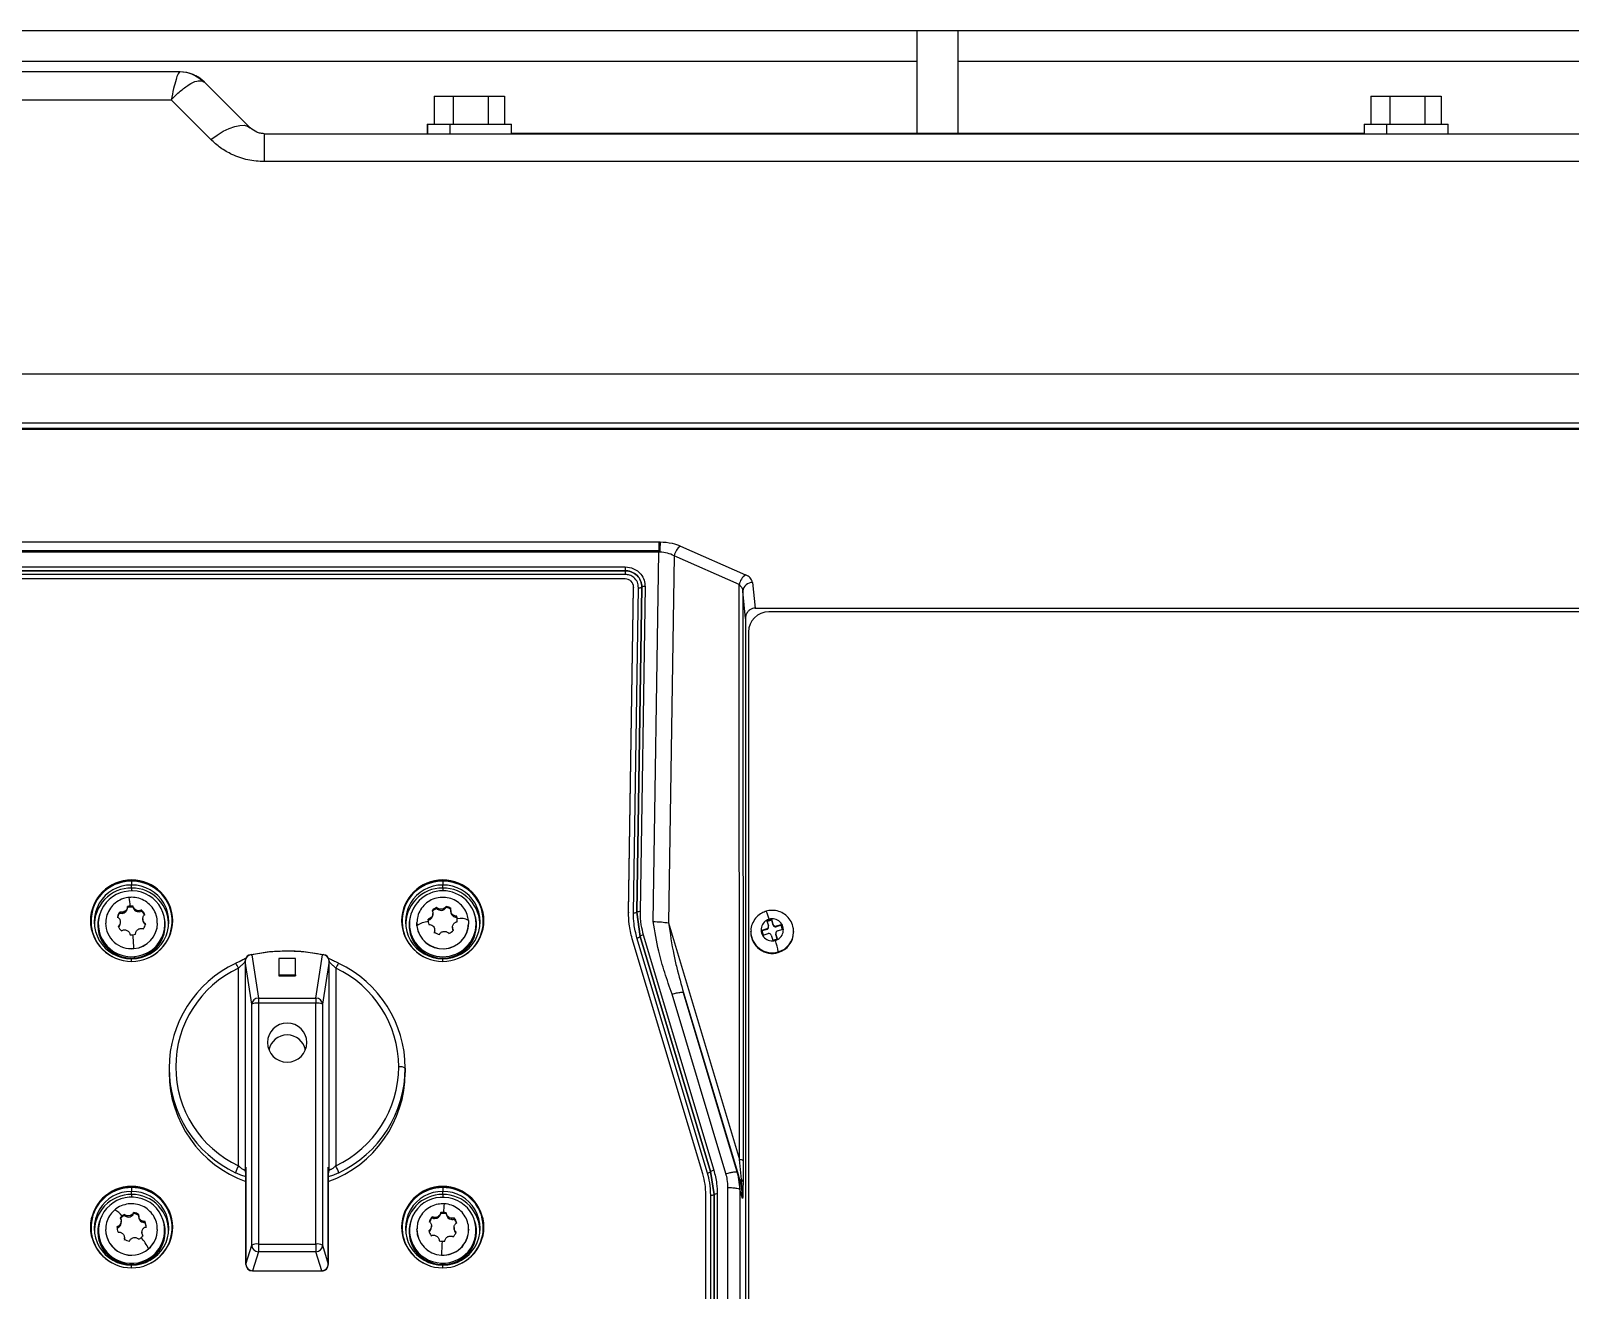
# Model space of a CAD drawing. Header units: millimetres. Extents: x -356 to 237, y 0 to 365.
# Drawn here: x 113.2 to 122.55, y 27.54 to 35.19 of the extents above; entities that cross this region are included whole.
import ezdxf

# ---------------------------------------------------------------- set-up
doc = ezdxf.new("R2010")
doc.units = ezdxf.units.MM

msp = doc.modelspace()

# ---------------------------------------------------------------- linework, layer by layer
at = {"color": 7, "linetype": 'Continuous', "lineweight": 25}
for p, q in [((171.1111, 35.187), (99.1111, 35.187)), ((118.5796, 34.5642), (118.5796, 35.187)), ((118.8296, 34.5642), (118.8296, 35.187)), ((118.5796, 34.9995), (105.1111, 34.9995)), ((151.1046, 34.9995), (118.8296, 34.9995)), ((114.1001, 34.9371), (110.6071, 34.9371)), ((114.1025, 34.9371), (114.1001, 34.9371)), ((114.2376, 34.8827), (114.2476, 34.8774)), ((114.2476, 34.8774), (114.251, 34.8756)), ((114.5294, 34.5972), (114.251, 34.8756)), ((115.6461, 34.7902), (115.6461, 34.6202)), ((115.6461, 34.7902), (115.6465, 34.7902)), ((115.6465, 34.7902), (115.6465, 34.6202)), ((115.6465, 34.7902), (115.7611, 34.7902)), ((115.7611, 34.7902), (115.7611, 34.6202)), ((115.7611, 34.7902), (115.9745, 34.7902)), ((115.9745, 34.7902), (115.9745, 34.6202)), ((115.9745, 34.7902), (116.0733, 34.7902)), ((116.0733, 34.7902), (116.0733, 34.6202)), ((121.3358, 34.7902), (121.3358, 34.6202)), ((121.3358, 34.7902), (121.4504, 34.7902)), ((121.4504, 34.7902), (121.4504, 34.6202)), ((121.4504, 34.7902), (121.6638, 34.7902)), ((121.6638, 34.7902), (121.6638, 34.6202)), ((121.6638, 34.7902), (121.7626, 34.7902)), ((121.7626, 34.7902), (121.7626, 34.6202)), ((121.7626, 34.7902), (121.763, 34.7902)), ((121.763, 34.7902), (121.763, 34.6202)), ((110.6071, 34.7671), (114.0487, 34.7671)), ((114.0487, 34.7671), (114.289, 34.5268)), ((115.6046, 34.6202), (115.6046, 34.5621)), ((115.6046, 34.6202), (115.6049, 34.6202)), ((115.6049, 34.6202), (115.6049, 34.5621)), ((115.6049, 34.6202), (115.742, 34.6202)), ((115.742, 34.6202), (116.1149, 34.6202)), ((115.742, 34.6202), (115.742, 34.5621)), ((116.1149, 34.5621), (116.1149, 34.6202)), ((121.2942, 34.6202), (121.2942, 34.5621)), ((121.2942, 34.6202), (121.4313, 34.6202)), ((121.4313, 34.6202), (121.8042, 34.6202)), ((121.4313, 34.6202), (121.4313, 34.5621)), ((121.8042, 34.5621), (121.8042, 34.6202)), ((121.8042, 34.6202), (121.8046, 34.6202)), ((121.8046, 34.5621), (121.8046, 34.6202)), ((114.6142, 34.5621), (114.6142, 34.3921)), ((114.6142, 34.5621), (122.7948, 34.5621)), ((116.1149, 34.5642), (121.2942, 34.5642)), ((122.7948, 34.3921), (114.6142, 34.3921)), ((112.2376, 33.1037), (125.1714, 33.1037)), ((125.0505, 32.8044), (112.3586, 32.8044)), ((125.0209, 32.7651), (112.3882, 32.7651)), ((125.0167, 32.7707), (112.3923, 32.7707)), ((112.4915, 32.083), (117.0105, 32.083)), ((117.0105, 32.083), (117.0105, 32.031)), ((112.4915, 32.031), (117.0105, 32.031)), ((117.0105, 32.0206), (112.4915, 32.0206)), ((116.9759, 29.7763), (117.0105, 32.0206)), ((117.0105, 32.031), (117.0105, 32.0206)), ((117.1043, 31.9981), (117.0699, 29.769)), ((117.499, 31.8228), (117.1043, 31.9981)), ((117.1427, 32.0575), (117.5374, 31.8822)), ((112.6242, 31.9306), (116.8071, 31.9306)), ((116.8071, 31.9075), (112.6242, 31.9075)), ((112.6242, 31.9074), (116.8071, 31.9074)), ((116.8071, 31.8843), (112.6242, 31.8843)), ((116.8071, 31.9306), (116.8071, 31.9075)), ((116.8071, 31.9074), (116.8071, 31.9075)), ((116.8071, 31.9074), (116.8071, 31.8843)), ((116.8071, 31.858), (112.6243, 31.858)), ((116.8266, 29.8336), (116.8571, 31.808)), ((116.8266, 29.8301), (116.8571, 31.8046)), ((116.8566, 29.83), (116.8871, 31.8043)), ((116.8571, 31.808), (116.8571, 31.8046)), ((116.8766, 29.8333), (116.9071, 31.8076)), ((116.9071, 31.8074), (116.8766, 29.8331)), ((116.9271, 31.8107), (116.8966, 29.8364)), ((116.9071, 31.8076), (116.9071, 31.8074)), ((117.5015, 28.3303), (117.499, 31.8228)), ((117.5806, 31.8362), (117.596, 31.6799)), ((117.5206, 31.7837), (117.5231, 28.3234)), ((117.537, 31.6182), (117.5206, 31.7837)), ((117.537, 31.6182), (117.537, 27.3827)), ((117.596, 31.6799), (124.5027, 31.6799)), ((124.4193, 31.6578), (117.6793, 31.6578)), ((117.5543, 31.5347), (117.5543, 25.298)), ((113.8082, 30.0216), (113.8082, 29.9985)), ((115.6982, 30.0216), (115.6982, 29.9985)), ((113.8082, 29.9802), (113.8082, 29.9985)), ((113.8082, 29.9802), (113.8082, 29.9627)), ((115.6982, 29.9802), (115.6982, 29.9985)), ((115.6982, 29.9802), (115.6982, 29.9627)), ((113.7362, 29.8283), (113.7362, 29.8343)), ((113.7514, 29.8264), (113.7514, 29.833)), ((113.7836, 29.8612), (113.7836, 29.8673)), ((113.817, 29.8642), (113.817, 29.8703)), ((113.855, 29.8357), (113.855, 29.8423)), ((113.8696, 29.8403), (113.8696, 29.8463)), ((115.6608, 29.8565), (115.6608, 29.8626)), ((115.7185, 29.8623), (115.7185, 29.8684)), ((115.7471, 29.8442), (115.7471, 29.8374)), ((116.8266, 29.8336), (116.8266, 29.8301)), ((116.897, 29.6863), (116.8766, 29.8333)), ((116.8766, 29.8331), (116.8766, 29.8333)), ((116.8766, 29.8331), (116.897, 29.6862)), ((113.6054, 29.7631), (113.6054, 29.7549)), ((113.6507, 29.7672), (113.6507, 29.7665)), ((113.74, 29.7681), (113.74, 29.7749)), ((113.8764, 29.7935), (113.8764, 29.7867)), ((113.9657, 29.7665), (113.9657, 29.7672)), ((114.011, 29.7549), (114.011, 29.7631)), ((115.4954, 29.7631), (115.4954, 29.7549)), ((115.4965, 29.7345), (115.4954, 29.7549)), ((115.4965, 29.7345), (115.4965, 29.7427)), ((115.5407, 29.7672), (115.5407, 29.7665)), ((115.5407, 29.7665), (115.5415, 29.7507)), ((115.5415, 29.7513), (115.5408, 29.771)), ((115.5415, 29.7513), (115.5415, 29.7507)), ((115.61, 29.7851), (115.61, 29.7911)), ((115.6387, 29.8193), (115.6387, 29.8261)), ((115.7577, 29.7423), (115.7577, 29.7355)), ((115.783, 29.8026), (115.783, 29.8086)), ((115.7863, 29.7863), (115.7863, 29.7924)), ((115.8549, 29.783), (115.8556, 29.7633)), ((115.8557, 29.7665), (115.8557, 29.7672)), ((115.901, 29.7549), (115.901, 29.7631)), ((117.0699, 29.769), (117.5015, 28.3303)), ((117.6962, 29.7889), (117.6674, 29.7805)), ((117.6674, 29.7805), (117.6765, 29.7503)), ((117.6962, 29.7854), (117.6684, 29.7773)), ((117.6771, 29.7427), (117.6771, 29.7461)), ((117.7052, 29.7587), (117.6962, 29.7889)), ((117.6962, 29.7854), (117.6962, 29.7889)), ((117.7052, 29.7552), (117.6962, 29.7854)), ((117.7052, 29.7552), (117.7052, 29.7587)), ((117.7545, 29.7576), (117.7239, 29.7487)), ((117.7545, 29.7541), (117.7239, 29.7452)), ((117.7239, 29.7452), (117.7239, 29.7487)), ((117.763, 29.7293), (117.7545, 29.7576)), ((117.7545, 29.7541), (117.7545, 29.7576)), ((117.7621, 29.729), (117.7545, 29.7541)), ((115.6493, 29.7174), (115.6493, 29.724)), ((117.2775, 28.2433), (116.8491, 29.672)), ((117.3063, 28.2484), (116.8779, 29.6772)), ((117.3255, 28.2575), (116.897, 29.6863)), ((116.897, 29.6863), (116.897, 29.6862)), ((116.897, 29.6862), (117.3255, 28.2574)), ((116.9162, 29.6953), (117.3447, 28.2665)), ((117.5693, 29.7154), (117.5694, 29.7187)), ((117.5693, 29.7154), (117.5693, 29.7114)), ((117.6663, 29.732), (117.6356, 29.723)), ((117.6356, 29.723), (117.6441, 29.6947)), ((117.6663, 29.7285), (117.6366, 29.7198)), ((117.6441, 29.6947), (117.6748, 29.7036)), ((117.6663, 29.7285), (117.6663, 29.732)), ((117.6934, 29.6936), (117.7025, 29.6634)), ((117.7025, 29.6634), (117.7312, 29.6718)), ((117.7216, 29.7062), (117.7216, 29.7027)), ((117.7312, 29.6718), (117.7222, 29.702)), ((117.7222, 29.6985), (117.7222, 29.702)), ((117.7303, 29.6715), (117.7222, 29.6985)), ((117.7323, 29.7203), (117.763, 29.7293)), ((117.8293, 29.7114), (117.8293, 29.7154)), ((117.8293, 29.7154), (117.8293, 29.712)), ((113.8082, 29.5513), (113.8082, 29.5526)), ((113.8082, 29.535), (113.8082, 29.5516)), ((113.8225, 29.6127), (113.8225, 29.612)), ((113.8266, 29.556), (113.8266, 29.5642)), ((114.5387, 29.5743), (114.5782, 29.3121)), ((114.8032, 29.5522), (114.7032, 29.5522)), ((114.7032, 29.5522), (114.7032, 29.4524)), ((114.7532, 29.5972), (114.7532, 29.5992)), ((114.8032, 29.4524), (114.8032, 29.5522)), ((114.9282, 29.3121), (114.9677, 29.5743)), ((115.6982, 29.5513), (115.6982, 29.5526)), ((115.6982, 29.535), (115.6982, 29.5516)), ((117.7361, 29.5926), (117.7361, 29.5886)), ((114.4577, 28.2933), (114.4577, 29.4941)), ((114.4977, 29.5328), (114.4977, 28.2677)), ((114.5383, 29.2744), (114.4987, 29.5366)), ((115.0077, 29.5366), (114.9681, 29.2744)), ((115.0087, 28.2677), (115.0087, 29.5328)), ((115.0487, 29.4941), (115.0487, 28.2933)), ((114.7032, 29.4524), (114.7032, 29.4476)), ((114.7032, 29.4524), (114.8032, 29.4524)), ((114.7032, 29.4476), (114.8032, 29.4476)), ((114.8032, 29.4524), (114.8032, 29.4476)), ((114.5383, 27.8111), (114.5383, 29.2744)), ((114.5782, 29.3121), (114.9282, 29.3121)), ((114.5782, 29.3121), (114.5782, 29.281)), ((114.5782, 29.281), (114.5782, 27.8177)), ((114.9282, 29.281), (114.5782, 29.281)), ((114.9282, 29.3121), (114.9282, 29.281)), ((114.9282, 27.8177), (114.9282, 29.281)), ((114.9681, 29.2744), (114.9681, 27.8111)), ((117.4181, 28.2454), (117.0911, 29.3359)), ((117.1606, 29.3441), (117.4876, 28.2537)), ((117.5032, 28.2018), (117.1606, 29.3441)), ((114.0357, 28.8867), (114.0357, 28.8589)), ((115.4707, 28.8867), (115.4707, 28.8589)), ((114.5031, 28.284), (114.5031, 27.6947)), ((114.5031, 27.6944), (114.5031, 28.2817)), ((115.0033, 27.6947), (115.0033, 28.284)), ((115.0033, 28.2817), (115.0033, 27.6944)), ((117.346, 28.1181), (117.3255, 28.2575)), ((117.3255, 28.2574), (117.3255, 28.2575)), ((117.3255, 28.2574), (117.346, 28.1179)), ((117.4876, 28.2537), (117.5029, 28.1492)), ((117.4876, 28.2537), (117.5032, 28.2018)), ((117.5137, 28.2092), (117.5015, 28.3303)), ((113.8082, 28.1603), (113.8082, 28.1372)), ((115.6982, 28.1603), (115.6982, 28.1372)), ((117.4304, 24.5926), (117.4304, 28.1612)), ((117.5029, 28.1492), (117.5029, 24.7249)), ((117.5196, 28.0941), (117.5029, 28.1492)), ((117.5196, 28.0941), (117.5137, 28.2092)), ((113.8082, 28.1189), (113.8082, 28.1372)), ((113.8082, 28.1189), (113.8082, 28.1015)), ((115.6982, 28.1189), (115.6982, 28.1372)), ((115.6982, 28.1189), (115.6982, 28.1015)), ((117.296, 24.7072), (117.296, 28.1178)), ((117.326, 24.7039), (117.326, 28.1145)), ((117.346, 24.7074), (117.346, 28.1181)), ((117.346, 28.1181), (117.346, 28.1179)), ((117.346, 28.1179), (117.346, 24.7073)), ((117.366, 28.1215), (117.366, 24.7108)), ((113.7639, 27.9917), (113.7639, 27.9977)), ((113.8117, 27.9904), (113.8117, 27.997)), ((113.8208, 28.0025), (113.8208, 28.0085)), ((113.8514, 27.99), (113.8514, 27.9832)), ((115.6342, 27.9765), (115.6342, 27.9825)), ((115.649, 27.9725), (115.649, 27.9791)), ((115.6858, 28.0025), (115.6858, 28.0086)), ((115.7192, 28.0009), (115.7192, 28.0069)), ((115.7529, 27.9674), (115.7529, 27.974)), ((115.768, 27.9699), (115.768, 27.9759)), ((113.6054, 27.9018), (113.6054, 27.8936)), ((113.6507, 27.9059), (113.6507, 27.9052)), ((113.7331, 27.9233), (113.7331, 27.9299)), ((113.7453, 27.9496), (113.7453, 27.9564)), ((113.8711, 27.8894), (113.8711, 27.8827)), ((113.8904, 27.9485), (113.8904, 27.9546)), ((113.9657, 27.9052), (113.9657, 27.9059)), ((114.011, 27.8936), (114.011, 27.9018)), ((115.4954, 27.9018), (115.4954, 27.8936)), ((115.5407, 27.9059), (115.5408, 27.9109)), ((115.5407, 27.9059), (115.5407, 27.9052)), ((115.6297, 27.9212), (115.6297, 27.928)), ((115.7667, 27.9178), (115.7667, 27.911)), ((115.8557, 27.9059), (115.8556, 27.9008)), ((115.8557, 27.9052), (115.8557, 27.9059)), ((115.901, 27.8936), (115.901, 27.9018)), ((113.765, 27.849), (113.765, 27.8558)), ((113.9114, 27.7887), (113.9114, 27.788)), ((114.5031, 27.6947), (114.5383, 27.8111)), ((114.5782, 27.7713), (114.5431, 27.655)), ((114.5782, 27.8177), (114.9282, 27.8177)), ((114.5782, 27.8177), (114.5782, 27.7713)), ((114.9282, 27.7713), (114.5782, 27.7713)), ((114.9282, 27.8177), (114.9282, 27.7713)), ((114.9633, 27.655), (114.9282, 27.7713)), ((114.9681, 27.8111), (115.0033, 27.6947)), ((113.8082, 27.69), (113.8082, 27.6913)), ((113.8082, 27.6738), (113.8082, 27.6903)), ((113.941, 27.7427), (113.941, 27.7509)), ((115.6881, 27.6941), (115.6881, 27.7023)), ((115.6904, 27.751), (115.6904, 27.7503)), ((115.6982, 27.69), (115.6982, 27.6913)), ((115.6982, 27.6738), (115.6982, 27.6903)), ((114.5431, 27.655), (114.9633, 27.655)), ((114.5431, 27.655), (114.5431, 27.6544)), ((114.5431, 27.6544), (114.9633, 27.6544)), ((114.9633, 27.655), (114.9633, 27.6544))]:
    msp.add_line(p, q, dxfattribs=at)
at = {"color": 7, "linetype": 'Continuous', "lineweight": 25, "flags": 128}
for points in [[(114.289, 34.5268), (114.3277, 34.5539), (114.3655, 34.5765), (114.4016, 34.5941), (114.4351, 34.6063), (114.4653, 34.6127), (114.4914, 34.6134), (114.5129, 34.6082), (114.5294, 34.5972)], [(115.61, 29.7851), (115.6097, 29.7809), (115.6097, 29.7804)], [(117.7222, 29.6985), (117.7216, 29.7014), (117.7216, 29.7027)], [(114.4403, 29.5226), (114.4406, 29.5233), (114.4409, 29.5232)], [(115.0661, 29.5226), (115.0658, 29.5233), (115.0655, 29.5232)], [(113.765, 27.849), (113.765, 27.8488), (113.764, 27.8406)]]:
    msp.add_lwpolyline(points, dxfattribs=at)
at = {"color": 7, "linetype": 'Continuous', "lineweight": 25}
for centre, radius, start, end in [((114.0997, 34.7352), 0.2019, 46.93675, 89.89039), ((114.1025, 34.7271), 0.21, 44.99917, 90.00022), ((118.0468, 32.0104), 1.0302, 175.96683, 179.43714), ((117.1928, 31.9831), 0.0897, 123.94938, 170.36467), ((116.8082, 31.8087), 0.0488, 359.19077, 45.11433), ((116.8923, 31.8365), 0.0326, 260.77136, 296.93415), ((116.9219, 31.7785), 0.0326, 80.78652, 116.919), ((117.5875, 31.8078), 0.0897, 123.95836, 170.36208), ((117.5786, 31.778), 0.0582, 88.04591, 174.40913), ((117.6784, 31.5337), 0.1241, 89.56665, 179.55654), ((113.8082, 29.7788), 0.2502, 0.67836, 179.32164), ((113.8082, 29.7753), 0.2502, 0.67836, 179.32164), ((113.8046, 29.7788), 0.2428, 89.13853, 245.05955), ((113.8119, 29.7788), 0.2428, 294.93999, 90.86083), ((115.6982, 29.7788), 0.2502, 0.67802, 179.32198), ((115.6982, 29.7753), 0.2502, 0.67802, 179.32198), ((115.6946, 29.7788), 0.2428, 89.13957, 245.05852), ((115.7018, 29.7788), 0.2428, 294.94109, 90.86083), ((113.8054, 29.7749), 0.2236, 89.29383, 270.70617), ((113.8064, 29.7567), 0.2235, 89.54699, 183.12657), ((113.8058, 29.7628), 0.1997, 94.60075, 275.98999), ((113.8106, 29.7633), 0.1997, 274.60207, 95.98867), ((113.034, 29.8081), 0.7686, 4.64558, 8.60612), ((113.811, 29.7749), 0.2236, 269.29502, 90.70498), ((113.8106, 29.7573), 0.2229, 356.71633, 90.60892), ((115.6954, 29.7749), 0.2236, 89.29383, 270.70617), ((115.6964, 29.7567), 0.2235, 89.54699, 183.12657), ((115.6984, 29.7606), 0.2027, 6.45722, 185.07457), ((115.701, 29.7749), 0.2236, 269.29383, 90.70617), ((115.7005, 29.7573), 0.2229, 356.7244, 90.60204), ((113.8062, 29.7833), 0.0866, 143.87693, 165.88626), ((113.8062, 29.7773), 0.0866, 143.87693, 165.88626), ((113.7482, 29.8621), 0.0359, 250.50212, 275.15641), ((113.7485, 29.8613), 0.0351, 274.72996, 359.82819), ((113.8081, 29.7812), 0.0895, 95.11298, 105.89037), ((113.8082, 29.7748), 0.0899, 84.40954, 105.85854), ((113.8082, 29.781), 0.0897, 84.40264, 95.14936), ((113.8516, 29.8708), 0.0353, 190.79805, 275.48251), ((113.8518, 29.8714), 0.0358, 275.1325, 299.7978), ((113.8097, 29.783), 0.0871, 24.6723, 46.5899), ((113.8097, 29.777), 0.0871, 24.6723, 46.5899), ((115.6976, 29.7821), 0.0885, 114.58704, 136.28364), ((115.6976, 29.7761), 0.0885, 114.58704, 136.28364), ((115.6876, 29.8801), 0.0357, 221.42491, 330.107), ((115.6984, 29.7815), 0.0892, 55.39228, 76.96331), ((115.6984, 29.7754), 0.0892, 55.40444, 76.95853), ((115.7822, 29.8376), 0.0351, 180.35618, 271.36807), ((116.8619, 29.8622), 0.0326, 260.78316, 296.90923), ((116.8914, 29.8042), 0.0326, 80.75415, 116.93823), ((117.4676, 29.7425), 0.2178, 12.70152, 26.34747), ((113.8082, 29.7847), 0.2502, 180.678, 359.322), ((113.8058, 29.7552), 0.2026, 160.92165, 270.68573), ((113.8066, 29.7562), 0.2011, 180.36778, 275.7211), ((113.8071, 29.7683), 0.1564, 180.50764, 275.65905), ((113.8071, 29.7677), 0.1564, 180.42902, 275.65972), ((113.8067, 29.784), 0.0872, 204.6831, 226.57909), ((113.7054, 29.7682), 0.0346, 314.18356, 359.92603), ((113.8106, 29.7552), 0.2026, 269.31558, 19.07836), ((113.8096, 29.7682), 0.1561, 274.73976, 359.68049), ((113.8098, 29.7674), 0.1559, 274.67832, 359.66386), ((113.8101, 29.7561), 0.2008, 274.70843, 359.63353), ((113.9111, 29.7868), 0.0347, 180.12432, 238.05013), ((113.8101, 29.7837), 0.0867, 323.8883, 345.86016), ((115.6982, 29.7847), 0.2502, 180.67766, 359.32234), ((115.6958, 29.7552), 0.2026, 160.92391, 270.68347), ((115.698, 29.7655), 0.2027, 186.45668, 5.07511), ((115.6981, 29.7575), 0.2029, 186.5057, 359.25977), ((115.6088, 29.6655), 0.1091, 89.34844, 128.09138), ((115.6981, 29.7683), 0.1576, 186.4387, 359.32761), ((115.6981, 29.769), 0.1576, 186.4484, 357.92353), ((115.6953, 29.7835), 0.0857, 174.86122, 185.95101), ((115.6037, 29.8195), 0.035, 280.30842, 359.68689), ((115.6959, 29.7835), 0.0863, 185.96499, 196.98283), ((115.7006, 29.7552), 0.2026, 269.31653, 19.07609), ((115.7921, 29.7355), 0.0344, 180.02099, 203.88479), ((115.7008, 29.7835), 0.086, 5.94954, 16.99828), ((115.7008, 29.7774), 0.086, 5.94954, 16.99828), ((115.8087, 29.701), 0.0941, 60.62855, 103.77914), ((115.7005, 29.7835), 0.0863, 354.91724, 5.92748), ((115.698, 29.7772), 0.0888, 2.07604, 5.87718), ((117.6987, 29.726), 0.0671, 106.07843, 287.26455), ((117.6623, 29.7462), 0.0147, 285.74011, 16.36745), ((117.6622, 29.7427), 0.0148, 285.88568, 359.70339), ((117.7, 29.7263), 0.0671, 286.07862, 107.26436), ((117.7196, 29.7631), 0.015, 197.10756, 286.48479), ((117.7196, 29.7596), 0.015, 197.10756, 286.48479), ((113.8082, 29.7863), 0.0901, 264.41416, 275.12184), ((113.8082, 29.7863), 0.0901, 275.15135, 285.852), ((111.9136, 29.5123), 1.9116, 3.01162, 5.53274), ((115.6149, 29.7174), 0.0344, 340.57792, 359.99826), ((115.698, 29.7855), 0.0892, 235.40072, 256.96138), ((115.6987, 29.785), 0.0886, 294.61714, 316.2629), ((116.8712, 29.7163), 0.0396, 279.62515, 310.60883), ((116.9228, 29.6563), 0.0396, 99.60198, 130.632), ((117.6988, 29.7166), 0.1295, 180.52523, 286.74617), ((117.6988, 29.7126), 0.1295, 180.52523, 286.74617), ((117.6791, 29.6892), 0.015, 17.10756, 106.48479), ((117.2188, 29.4986), 0.5258, 10.29654, 18.09604), ((117.7363, 29.7061), 0.0147, 105.74011, 196.36745), ((117.7011, 29.716), 0.1283, 285.84631, 358.24229), ((117.7011, 29.712), 0.1282, 285.84238, 359.74633), ((114.5385, 29.5346), 0.0398, 89.67465, 177.01542), ((114.5373, 29.5366), 0.0385, 154.87107, 180.02961), ((114.5387, 29.5363), 0.04, 102.36646, 164.65023), ((114.5329, 29.5618), 0.0138, 65.11401, 101.47907), ((114.9735, 29.5618), 0.0138, 78.49973, 114.9072), ((114.968, 29.5346), 0.0398, 2.97087, 90.33906), ((114.9677, 29.5363), 0.04, 15.34838, 77.64388), ((114.9692, 29.5367), 0.0384, 359.92196, 25.14608), ((114.7415, 28.8843), 0.7058, 115.26359, 179.79969), ((114.7397, 28.8937), 0.6633, 115.15748, 244.84252), ((114.3233, 29.4356), 0.1466, 23.52877, 36.71211), ((114.5357, 29.5329), 0.0381, 161.58908, 180.16639), ((114.9707, 29.5329), 0.0381, 359.83361, 18.41092), ((115.1836, 29.4353), 0.1472, 143.33032, 156.45826), ((114.7642, 28.8913), 0.6665, 0.20065, 64.73602), ((114.7649, 28.8843), 0.7058, 0.20031, 64.73641), ((114.578, 29.2723), 0.0398, 89.6678, 177.02227), ((114.5692, 29.2112), 0.0704, 82.63559, 116.07939), ((114.9284, 29.2723), 0.0398, 2.98066, 90.32927), ((114.9372, 29.2112), 0.0704, 63.92323, 97.36179), ((114.7532, 29.0399), 0.12, 0.66396, 179.33604), ((114.7525, 28.9759), 0.1119, 89.61926, 169.66321), ((114.7539, 28.9759), 0.1119, 10.33784, 90.38207), ((114.7532, 29.0427), 0.12, 180.66382, 359.33618), ((114.7642, 28.896), 0.6665, 295.26398, 359.79935), ((115.4404, 28.8309), 0.0635, 61.51917, 98.77872), ((114.7415, 28.8892), 0.7058, 180.20031, 244.73641), ((114.7434, 28.8623), 0.7077, 180.27519, 250.14871), ((114.7634, 28.8621), 0.7073, 289.82846, 359.74764), ((114.7649, 28.8892), 0.7058, 295.26359, 359.79969), ((114.6475, 28.1904), 0.2158, 151.53587, 163.73066), ((114.5371, 28.2677), 0.0394, 180.00332, 210.35615), ((114.9693, 28.2677), 0.0394, 329.64385, 359.99668), ((114.8585, 28.1902), 0.2163, 16.28381, 28.44966), ((116.8589, 28.1177), 0.4371, 0.00553, 16.69621), ((117.2997, 28.2874), 0.0395, 279.57168, 310.6623), ((117.3513, 28.2274), 0.0396, 99.60845, 130.62553), ((117.5025, 28.2962), 0.0341, 52.86179, 91.70223), ((113.8082, 27.9175), 0.2502, 0.67836, 179.32164), ((113.8082, 27.9141), 0.2502, 0.67836, 179.32164), ((113.8046, 27.9175), 0.2428, 89.13893, 245.05805), ((113.8118, 27.9175), 0.2428, 294.94148, 90.86043), ((115.6982, 27.9175), 0.2502, 0.67802, 179.32198), ((115.6982, 27.9141), 0.2502, 0.67802, 179.32198), ((115.6946, 27.9175), 0.2428, 89.13957, 245.05852), ((115.7018, 27.9175), 0.2428, 294.94109, 90.86083), ((117.518, 28.1919), 0.0178, 104.12223, 146.29981), ((117.504, 28.1931), 0.0188, 11.73399, 58.96743), ((113.8054, 27.9136), 0.2236, 89.29402, 270.70598), ((113.8064, 27.8954), 0.2235, 89.54736, 183.12677), ((113.8079, 27.9015), 0.201, 131.25541, 311.45473), ((113.8085, 27.902), 0.201, 311.25572, 131.45442), ((113.811, 27.9136), 0.2236, 269.2952, 90.7048), ((113.8106, 27.896), 0.2229, 356.71597, 90.6087), ((115.6954, 27.9136), 0.2236, 89.29402, 270.70598), ((115.6964, 27.8954), 0.2235, 89.54736, 183.12677), ((115.6958, 27.9019), 0.1997, 86.40112, 267.80578), ((115.7006, 27.9017), 0.1997, 266.40115, 87.80575), ((115.701, 27.9136), 0.2236, 269.29402, 90.70598), ((115.7005, 27.896), 0.2229, 356.72404, 90.60183), ((117.0947, 27.9477), 1.3934, 175.28331, 177.4654), ((117.3307, 28.1471), 0.0329, 261.73082, 297.634), ((117.3612, 28.0889), 0.0329, 81.72563, 117.63919), ((113.8058, 27.8939), 0.2026, 160.92165, 270.68573), ((113.669, 27.9346), 0.0972, 33.38147, 67.87204), ((113.8075, 27.9149), 0.0883, 119.63123, 141.34064), ((113.8071, 27.9214), 0.0877, 130.46007, 141.3757), ((113.8077, 27.9207), 0.0886, 119.65164, 130.48523), ((113.7885, 28.0176), 0.0358, 226.5142, 310.37718), ((113.8106, 27.8939), 0.2026, 269.31558, 19.07836), ((113.789, 28.017), 0.035, 310.47118, 335.53033), ((113.8083, 27.9198), 0.0896, 60.44183, 81.93749), ((113.8083, 27.9138), 0.0895, 60.43537, 81.94395), ((113.8865, 27.9835), 0.0352, 180.42592, 276.36343), ((115.6958, 27.8939), 0.2026, 160.92391, 270.68347), ((115.6965, 27.9219), 0.0869, 135.7697, 157.72424), ((115.6965, 27.9158), 0.087, 135.77529, 157.7231), ((115.6507, 28.0082), 0.0358, 242.53009, 267.20769), ((115.6509, 28.0077), 0.0353, 266.82706, 351.60372), ((115.6982, 27.9195), 0.0899, 87.19298, 97.91332), ((115.6982, 27.9135), 0.0899, 76.46204, 97.9183), ((115.7006, 27.8939), 0.2026, 269.31653, 19.07609), ((115.6982, 27.9197), 0.0898, 76.45625, 87.19755), ((115.7543, 28.0025), 0.0351, 182.58922, 267.59101), ((115.7546, 28.0032), 0.0359, 267.18749, 291.82373), ((115.6999, 27.9219), 0.0869, 16.54215, 38.47569), ((115.6999, 27.9158), 0.087, 16.55122, 38.46662), ((113.8082, 27.9235), 0.2502, 180.67781, 359.32219), ((113.8083, 27.8962), 0.2029, 180.73467, 310.84523), ((113.8083, 27.9079), 0.1576, 180.72285, 310.85659), ((113.8083, 27.9072), 0.1576, 180.72374, 310.8557), ((113.71, 27.9503), 0.0356, 285.65879, 310.44787), ((113.8057, 27.9222), 0.0861, 180.0459, 202.12617), ((113.7106, 27.9497), 0.0347, 310.36683, 359.88242), ((113.8092, 27.9231), 0.0879, 310.49103, 321.37913), ((113.9056, 27.8827), 0.0345, 180.05051, 209.68475), ((113.8107, 27.9222), 0.0861, 0.04693, 22.12513), ((113.8107, 27.9161), 0.0861, 0.0459, 22.12617), ((113.8116, 27.9061), 0.154, 310.33833, 359.91363), ((113.8116, 27.9054), 0.154, 310.33833, 359.91627), ((113.8127, 27.8938), 0.1983, 310.33244, 359.92213), ((115.6982, 27.9234), 0.2502, 180.67748, 359.32252), ((115.6964, 27.895), 0.201, 180.39964, 267.62334), ((115.6967, 27.9069), 0.156, 180.36515, 267.65714), ((115.6969, 27.9064), 0.1562, 180.42832, 267.59397), ((115.6963, 27.9224), 0.0868, 196.51647, 218.48695), ((115.595, 27.9213), 0.0347, 304.74481, 359.88626), ((115.6995, 27.8953), 0.2015, 266.75618, 359.51623), ((115.6994, 27.9063), 0.1563, 266.67213, 359.59899), ((115.6994, 27.9071), 0.1563, 266.68894, 357.71417), ((115.6998, 27.9226), 0.0871, 315.78387, 337.69649), ((115.8013, 27.9111), 0.0346, 180.08351, 228.58062), ((113.8081, 27.9244), 0.0894, 240.41753, 261.9566), ((113.8086, 27.9239), 0.0888, 299.65128, 310.45395), ((113.6933, 27.6919), 0.2385, 23.92953, 43.54239), ((114.5692, 27.7479), 0.0704, 82.63559, 116.07939), ((114.5784, 27.8114), 0.0401, 180.48924, 269.78405), ((114.9372, 27.7479), 0.0704, 63.92323, 97.36179), ((114.928, 27.8114), 0.0401, 270.21595, 359.51076), ((115.6982, 27.9249), 0.0899, 256.47499, 267.19465), ((119.2211, 27.649), 3.5322, 176.98076, 178.34568), ((115.6982, 27.9247), 0.0898, 267.18111, 277.92377), ((114.5432, 27.6951), 0.0401, 180.49257, 269.77734), ((114.5043, 27.6944), 0.00122, 163.28326, 180.56005), ((114.5431, 27.6944), 0.04, 179.99819, 269.99509), ((114.9632, 27.6951), 0.0401, 270.22266, 359.50743), ((114.9633, 27.6944), 0.04, 269.99819, 0.00181), ((115.002, 27.6943), 0.00132, 0.81558, 16.78784)]:
    msp.add_arc(centre, radius, start, end, dxfattribs=at)
for points, knots in [([(114.1001, 34.9371), (114.0968, 34.9335), (114.0853, 34.9208), (114.0771, 34.8843), (114.0618, 34.8323), (114.0534, 34.7903), (114.0487, 34.7671)], [0, 0, 0, 0, 0.08107, 0.285274, 0.603778, 1, 1, 1, 1]), ([(114.0487, 34.7671), (114.0668, 34.7854), (114.1005, 34.8197), (114.1522, 34.8579), (114.1975, 34.884), (114.2261, 34.8831), (114.2376, 34.8827)], [0, 0, 0, 0, 0.337344, 0.629604, 0.851012, 1, 1, 1, 1]), ([(114.2485, 34.8777), (114.2336, 34.8913), (114.2147, 34.9087), (114.1906, 34.9165), (114.1853, 34.9181)], [0, 0, 0, 0, 0.782318, 1, 1, 1, 1]), ([(114.6142, 34.5621), (114.6103, 34.5622), (114.6025, 34.5624), (114.587, 34.5648), (114.5603, 34.5724), (114.5417, 34.5873), (114.5294, 34.5972)], [0, 0, 0, 0, 0.124209, 0.249201, 0.501341, 1, 1, 1, 1]), ([(114.6142, 34.3921), (114.5808, 34.3942), (114.5132, 34.3984), (114.4236, 34.4305), (114.3477, 34.4736), (114.3084, 34.5092), (114.289, 34.5268)], [0, 0, 0, 0, 0.277605, 0.560577, 0.782389, 1, 1, 1, 1]), ([(117.0105, 32.083), (117.0121, 32.083), (117.015, 32.0829), (117.0179, 32.0829), (117.0192, 32.0829)], [0, 0, 0, 0, 0.560293, 1, 1, 1, 1]), ([(117.0192, 32.0829), (117.0439, 32.0813), (117.0863, 32.0785), (117.1261, 32.0637), (117.1427, 32.0575)], [0, 0, 0, 0, 0.5827458, 1, 1, 1, 1]), ([(117.0167, 32.0205), (117.0155, 32.0206), (117.0135, 32.0206), (117.0114, 32.0206), (117.0105, 32.0206)], [0, 0, 0, 0, 0.560086, 1, 1, 1, 1]), ([(117.1043, 31.9981), (117.0909, 32.0043), (117.063, 32.0171), (117.0325, 32.0194), (117.0167, 32.0205)], [0, 0, 0, 0, 0.483311, 1, 1, 1, 1]), ([(116.8071, 31.9306), (116.8243, 31.9285), (116.8599, 31.9241), (116.9004, 31.8917), (116.9237, 31.8512), (116.926, 31.8238), (116.9271, 31.8107)], [0, 0, 0, 0, 0.271964, 0.5649389, 0.7914435, 1, 1, 1, 1]), ([(116.9071, 31.8076), (116.9068, 31.8144), (116.9062, 31.8278), (116.8983, 31.8528), (116.8801, 31.8801), (116.8528, 31.8982), (116.8276, 31.9063), (116.814, 31.9071), (116.8071, 31.9075)], [0, 0, 0, 0, 0.129607, 0.255864, 0.497613, 0.740709, 0.868501, 1, 1, 1, 1]), ([(116.8071, 31.9074), (116.814, 31.907), (116.8276, 31.9062), (116.8528, 31.898), (116.8801, 31.8799), (116.8982, 31.8526), (116.9062, 31.8276), (116.9068, 31.8142), (116.9071, 31.8074)], [0, 0, 0, 0, 0.131517, 0.259401, 0.50259, 0.744313, 0.87051, 1, 1, 1, 1]), ([(116.8871, 31.8043), (116.8858, 31.8156), (116.8832, 31.8392), (116.8615, 31.8661), (116.8344, 31.8817), (116.816, 31.8834), (116.8071, 31.8843)], [0, 0, 0, 0, 0.268199, 0.560016, 0.788373, 1, 1, 1, 1]), ([(116.8427, 31.8433), (116.8368, 31.848), (116.8263, 31.8563), (116.813, 31.8575), (116.8071, 31.858)], [0, 0, 0, 0, 0.557893, 1, 1, 1, 1]), ([(117.499, 31.8228), (117.5049, 31.8174), (117.5164, 31.8067), (117.5192, 31.7913), (117.5206, 31.7837)], [0, 0, 0, 0, 0.5081963, 1, 1, 1, 1]), ([(117.5806, 31.8362), (117.5764, 31.8465), (117.5679, 31.8674), (117.5476, 31.8772), (117.5374, 31.8822)], [0, 0, 0, 0, 0.494285, 1, 1, 1, 1]), ([(117.596, 31.6799), (117.5905, 31.6795), (117.5791, 31.6785), (117.563, 31.6706), (117.5488, 31.6572), (117.5388, 31.639), (117.5376, 31.625), (117.537, 31.6182)], [0, 0, 0, 0, 0.173713, 0.360941, 0.556039, 0.784928, 1, 1, 1, 1]), ([(113.794, 29.9231), (113.7819, 29.9212), (113.7552, 29.917), (113.7174, 29.8975), (113.6842, 29.8672), (113.6616, 29.8287), (113.6506, 29.7938), (113.6519, 29.7729), (113.6522, 29.7668)], [0, 0, 0, 0, 0.157252, 0.348363, 0.539683, 0.730665, 0.921095, 1, 1, 1, 1]), ([(113.9642, 29.7675), (113.9643, 29.7761), (113.9648, 29.7995), (113.9516, 29.836), (113.9272, 29.8729), (113.893, 29.9016), (113.8522, 29.9196), (113.818, 29.9246), (113.7986, 29.9234), (113.794, 29.9231)], [0, 0, 0, 0, 0.099136, 0.268399, 0.437471, 0.606673, 0.776279, 0.946426, 1, 1, 1, 1]), ([(115.8548, 29.7833), (115.8527, 29.7955), (115.848, 29.8221), (115.8279, 29.8594), (115.7973, 29.8916), (115.7587, 29.914), (115.7153, 29.9249), (115.6705, 29.9234), (115.6278, 29.9096), (115.5905, 29.8843), (115.5621, 29.8497), (115.5443, 29.8107), (115.5424, 29.7835), (115.5416, 29.7711)], [0, 0, 0, 0, 0.078317, 0.171339, 0.264437, 0.357698, 0.451247, 0.545106, 0.639205, 0.733378, 0.827469, 0.921329, 1, 1, 1, 1]), ([(113.7514, 29.833), (113.7488, 29.8328), (113.7437, 29.8325), (113.7387, 29.8338), (113.7362, 29.8343)], [0, 0, 0, 0, 0.516177, 1, 1, 1, 1]), ([(113.7836, 29.8673), (113.7832, 29.8632), (113.7822, 29.8548), (113.775, 29.8439), (113.7644, 29.8357), (113.7558, 29.8339), (113.7514, 29.833)], [0, 0, 0, 0, 0.237933, 0.487945, 0.743344, 1, 1, 1, 1]), ([(113.855, 29.8423), (113.8506, 29.8424), (113.8418, 29.8427), (113.8299, 29.8489), (113.8207, 29.8583), (113.8182, 29.8663), (113.817, 29.8703)], [0, 0, 0, 0, 0.255862, 0.511182, 0.76149, 1, 1, 1, 1]), ([(113.8696, 29.8463), (113.8674, 29.8453), (113.8627, 29.8432), (113.8576, 29.8426), (113.855, 29.8423)], [0, 0, 0, 0, 0.483016, 1, 1, 1, 1]), ([(115.6385, 29.8295), (115.6385, 29.8252), (115.6384, 29.8165), (115.6321, 29.8046), (115.6224, 29.7954), (115.6141, 29.7926), (115.61, 29.7911)], [0, 0, 0, 0, 0.245976, 0.496292, 0.749234, 1, 1, 1, 1]), ([(115.6337, 29.8433), (115.6349, 29.8412), (115.6373, 29.8369), (115.6381, 29.832), (115.6385, 29.8295)], [0, 0, 0, 0, 0.4838781, 1, 1, 1, 1]), ([(115.7185, 29.8684), (115.717, 29.8663), (115.7139, 29.8618), (115.7075, 29.8568), (115.6999, 29.853), (115.6912, 29.851), (115.6824, 29.8512), (115.6741, 29.8534), (115.6668, 29.857), (115.6627, 29.8608), (115.6608, 29.8626)], [0, 0, 0, 0, 0.116439, 0.243286, 0.361281, 0.498563, 0.636007, 0.754565, 0.88243, 1, 1, 1, 1]), ([(115.783, 29.8086), (115.7803, 29.8089), (115.7747, 29.8094), (115.7669, 29.8124), (115.7596, 29.8171), (115.7535, 29.8235), (115.7493, 29.8311), (115.7471, 29.8393), (115.7468, 29.8473), (115.7483, 29.8524), (115.7491, 29.8549)], [0, 0, 0, 0, 0.12243, 0.253159, 0.372454, 0.509161, 0.64455, 0.760462, 0.884997, 1, 1, 1, 1]), ([(116.8491, 29.672), (116.8416, 29.7017), (116.8281, 29.7548), (116.8271, 29.8095), (116.8266, 29.8336)], [0, 0, 0, 0, 0.559983, 1, 1, 1, 1]), ([(116.8779, 29.6772), (116.8707, 29.7054), (116.858, 29.7556), (116.8571, 29.8073), (116.8566, 29.83)], [0, 0, 0, 0, 0.560139, 1, 1, 1, 1]), ([(116.8966, 29.8364), (116.8974, 29.8096), (116.8987, 29.7618), (116.9109, 29.7157), (116.9162, 29.6953)], [0, 0, 0, 0, 0.5598307, 1, 1, 1, 1]), ([(117.6628, 29.8392), (117.6539, 29.8359), (117.6324, 29.8282), (117.6031, 29.8052), (117.5806, 29.7718), (117.5695, 29.7413), (117.5705, 29.7233), (117.5708, 29.7188)], [0, 0, 0, 0, 0.174147, 0.421703, 0.669304, 0.916082, 1, 1, 1, 1]), ([(117.8279, 29.712), (117.8281, 29.7208), (117.8288, 29.743), (117.8156, 29.7769), (117.7916, 29.8092), (117.7583, 29.8326), (117.7195, 29.8448), (117.6866, 29.8451), (117.6682, 29.8405), (117.6628, 29.8392)], [0, 0, 0, 0, 0.1083298, 0.2724542, 0.4365544, 0.6009936, 0.7659948, 0.9315665, 1, 1, 1, 1]), ([(113.7222, 29.8044), (113.7245, 29.8031), (113.7292, 29.8003), (113.7345, 29.7941), (113.7383, 29.7866), (113.7403, 29.7781), (113.7399, 29.7693), (113.7375, 29.761), (113.7334, 29.7536), (113.7294, 29.7495), (113.7275, 29.7475)], [0, 0, 0, 0, 0.1174257, 0.2427389, 0.3582714, 0.4924353, 0.6274333, 0.7455078, 0.8759919, 1, 1, 1, 1]), ([(113.8328, 29.6997), (113.8329, 29.7024), (113.8333, 29.7082), (113.8362, 29.7161), (113.841, 29.7234), (113.8475, 29.7293), (113.8554, 29.7334), (113.8638, 29.7353), (113.8722, 29.7352), (113.8775, 29.7335), (113.8802, 29.7326)], [0, 0, 0, 0, 0.122713, 0.25129, 0.367881, 0.501952, 0.635923, 0.752149, 0.879406, 1, 1, 1, 1]), ([(113.8942, 29.7625), (113.8919, 29.7641), (113.8873, 29.7674), (113.882, 29.774), (113.8781, 29.7817), (113.8761, 29.7903), (113.8765, 29.799), (113.8789, 29.807), (113.8829, 29.8141), (113.887, 29.8177), (113.8889, 29.8194)], [0, 0, 0, 0, 0.123904, 0.254601, 0.373027, 0.508444, 0.642772, 0.758264, 0.883283, 1, 1, 1, 1]), ([(115.6134, 29.7583), (115.6177, 29.7581), (115.6264, 29.7577), (115.6378, 29.7509), (115.6464, 29.7405), (115.6482, 29.7319), (115.6491, 29.7276)], [0, 0, 0, 0, 0.246506, 0.496522, 0.747714, 1, 1, 1, 1]), ([(115.7627, 29.7237), (115.7615, 29.7262), (115.7589, 29.7313), (115.7575, 29.7397), (115.7579, 29.7483), (115.7604, 29.7567), (115.7651, 29.7641), (115.7712, 29.77), (115.7784, 29.7741), (115.7838, 29.7753), (115.7864, 29.7758)], [0, 0, 0, 0, 0.123686, 0.253356, 0.370667, 0.505128, 0.639064, 0.754845, 0.88104, 1, 1, 1, 1]), ([(117.0911, 29.3359), (117.0758, 29.3795), (117.0455, 29.4656), (117.0042, 29.6122), (116.9862, 29.7165), (116.9759, 29.7763)], [0, 0, 0, 0, 0.304285, 0.600699, 1, 1, 1, 1]), ([(116.9759, 29.7763), (116.9926, 29.7759), (117.0241, 29.775), (117.0553, 29.7709), (117.0699, 29.769)], [0, 0, 0, 0, 0.530254, 1, 1, 1, 1]), ([(117.0699, 29.769), (117.0793, 29.7043), (117.0925, 29.6125), (117.1248, 29.471), (117.1464, 29.3944), (117.1606, 29.3441)], [0, 0, 0, 0, 0.450804, 0.639574, 1, 1, 1, 1]), ([(113.7468, 29.7206), (113.7492, 29.7219), (113.7542, 29.7246), (113.7625, 29.7262), (113.7711, 29.7258), (113.7796, 29.7232), (113.7871, 29.7185), (113.7931, 29.7122), (113.7974, 29.705), (113.7988, 29.6994), (113.7994, 29.6967)], [0, 0, 0, 0, 0.120944, 0.248371, 0.364649, 0.498687, 0.632714, 0.749198, 0.877563, 1, 1, 1, 1]), ([(115.6491, 29.7276), (115.6492, 29.7249), (115.6495, 29.7196), (115.648, 29.7145), (115.6473, 29.712)], [0, 0, 0, 0, 0.509541, 1, 1, 1, 1]), ([(115.6779, 29.6986), (115.6794, 29.7009), (115.6824, 29.7058), (115.6888, 29.7113), (115.6965, 29.7153), (115.7052, 29.7174), (115.714, 29.7171), (115.7224, 29.7147), (115.7298, 29.7106), (115.7337, 29.7064), (115.7356, 29.7044)], [0, 0, 0, 0, 0.1218104, 0.2497112, 0.3660885, 0.5001751, 0.6342293, 0.7505875, 0.8784041, 1, 1, 1, 1]), ([(114.5005, 29.5498), (114.5004, 29.5499), (114.4994, 29.551), (114.4951, 29.5477), (114.4883, 29.5457), (114.4764, 29.5395), (114.4602, 29.5323), (114.4478, 29.5265), (114.4409, 29.5232)], [0, 0, 0, 0, 0.007255, 0.061797, 0.179702, 0.375228, 0.651977, 1, 1, 1, 1]), ([(114.5019, 29.553), (114.5001, 29.552), (114.4895, 29.5462), (114.4768, 29.5401), (114.466, 29.5349), (114.4642, 29.534)], [0, 0, 0, 0, 0.151374, 0.857309, 1, 1, 1, 1]), ([(114.5356, 29.5752), (114.5698, 29.5818), (114.6417, 29.5957), (114.7149, 29.5976), (114.7532, 29.5986)], [0, 0, 0, 0, 0.476516, 1, 1, 1, 1]), ([(114.7532, 29.5972), (114.7125, 29.596), (114.6404, 29.5939), (114.5696, 29.5803), (114.5387, 29.5743)], [0, 0, 0, 0, 0.563838, 1, 1, 1, 1]), ([(114.7532, 29.5986), (114.7915, 29.5976), (114.8647, 29.5957), (114.9366, 29.5818), (114.9708, 29.5752)], [0, 0, 0, 0, 0.523484, 1, 1, 1, 1]), ([(114.9677, 29.5743), (114.9282, 29.5817), (114.8573, 29.5948), (114.7852, 29.5965), (114.7532, 29.5972)], [0, 0, 0, 0, 0.556588, 1, 1, 1, 1]), ([(115.0268, 29.5416), (115.0212, 29.5444), (115.0136, 29.548), (115.0063, 29.552), (115.0044, 29.5531)], [0, 0, 0, 0, 0.745806, 1, 1, 1, 1]), ([(115.0656, 29.5232), (115.06, 29.5258), (115.0496, 29.5308), (115.0352, 29.5376), (115.0235, 29.5434), (115.0148, 29.547), (115.0095, 29.5501), (115.0069, 29.5499), (115.0062, 29.5499)], [0, 0, 0, 0, 0.279935, 0.529208, 0.732345, 0.879252, 0.967305, 1, 1, 1, 1]), ([(114.4577, 29.4941), (114.462, 29.4981), (114.4704, 29.506), (114.4809, 29.5154), (114.4886, 29.5223), (114.493, 29.5267), (114.4962, 29.5299), (114.4973, 29.532), (114.4977, 29.5328)], [0, 0, 0, 0, 0.315438, 0.616801, 0.759174, 0.872104, 0.952689, 1, 1, 1, 1]), ([(114.4987, 29.5366), (114.4985, 29.5359), (114.4982, 29.5346), (114.4978, 29.5334), (114.4977, 29.5328)], [0, 0, 0, 0, 0.56009, 1, 1, 1, 1]), ([(115.0087, 29.5328), (115.0085, 29.5335), (115.0082, 29.5348), (115.0078, 29.5361), (115.0077, 29.5366)], [0, 0, 0, 0, 0.560227, 1, 1, 1, 1]), ([(115.0087, 29.5328), (115.0091, 29.532), (115.0102, 29.5299), (115.0134, 29.5267), (115.0178, 29.5224), (115.0255, 29.5154), (115.036, 29.506), (115.0444, 29.4981), (115.0487, 29.4941)], [0, 0, 0, 0, 0.047117, 0.12752, 0.240031, 0.381893, 0.683553, 1, 1, 1, 1]), ([(117.0911, 29.3359), (117.1004, 29.3385), (117.1178, 29.3433), (117.1391, 29.3461), (117.1541, 29.3484), (117.1591, 29.3451), (117.1606, 29.3441)], [0, 0, 0, 0, 0.403014, 0.7532, 0.925738, 1, 1, 1, 1]), ([(114.4403, 28.2509), (114.45, 28.2466), (114.4682, 28.2385), (114.4895, 28.2316), (114.5009, 28.2295), (114.5031, 28.2291)], [0, 0, 0, 0, 0.47855, 0.897541, 1, 1, 1, 1]), ([(114.4577, 28.2933), (114.462, 28.2894), (114.47, 28.2821), (114.4806, 28.2745), (114.4884, 28.2699), (114.4928, 28.2681), (114.4959, 28.2668), (114.4973, 28.2675), (114.4977, 28.2677)], [0, 0, 0, 0, 0.3535, 0.669136, 0.807323, 0.908376, 0.970891, 1, 1, 1, 1]), ([(114.4977, 28.2677), (114.4987, 28.2708), (114.5005, 28.2762), (114.5023, 28.2816), (114.5031, 28.284)], [0, 0, 0, 0, 0.559386, 1, 1, 1, 1]), ([(114.5031, 28.284), (114.5031, 28.2836), (114.5031, 28.2828), (114.5031, 28.282), (114.5031, 28.2817)], [0, 0, 0, 0, 0.560034, 1, 1, 1, 1]), ([(115.0033, 28.284), (115.0043, 28.281), (115.0061, 28.2756), (115.0079, 28.2701), (115.0087, 28.2677)], [0, 0, 0, 0, 0.560718, 1, 1, 1, 1]), ([(115.0033, 28.284), (115.0033, 28.2836), (115.0033, 28.2828), (115.0033, 28.282), (115.0033, 28.2817)], [0, 0, 0, 0, 0.560063, 1, 1, 1, 1]), ([(115.0033, 28.2291), (115.0056, 28.2296), (115.017, 28.2316), (115.0382, 28.2385), (115.0564, 28.2466), (115.0661, 28.2509)], [0, 0, 0, 0, 0.103758, 0.522732, 1, 1, 1, 1]), ([(115.0487, 28.2933), (115.0444, 28.2894), (115.0365, 28.2821), (115.0259, 28.2746), (115.018, 28.2699), (115.0137, 28.2682), (115.0105, 28.2668), (115.0091, 28.2675), (115.0087, 28.2677)], [0, 0, 0, 0, 0.352477, 0.667959, 0.806592, 0.90806, 0.970891, 1, 1, 1, 1]), ([(117.326, 28.1145), (117.3249, 28.1399), (117.3231, 28.1853), (117.3114, 28.2291), (117.3063, 28.2484)], [0, 0, 0, 0, 0.559832, 1, 1, 1, 1]), ([(117.3447, 28.2665), (117.3515, 28.2398), (117.3637, 28.1922), (117.3653, 28.1431), (117.366, 28.1215)], [0, 0, 0, 0, 0.560155, 1, 1, 1, 1]), ([(117.4181, 28.2454), (117.4267, 28.2478), (117.4426, 28.2523), (117.4634, 28.2553), (117.4789, 28.2583), (117.4855, 28.2548), (117.4876, 28.2537)], [0, 0, 0, 0, 0.3739278, 0.6891822, 0.9038069, 1, 1, 1, 1]), ([(117.4304, 28.1612), (117.4297, 28.1771), (117.4286, 28.2057), (117.4213, 28.2333), (117.4181, 28.2454)], [0, 0, 0, 0, 0.559526, 1, 1, 1, 1]), ([(117.5231, 28.3234), (117.5231, 28.2971), (117.5231, 28.255), (117.5226, 28.2128), (117.5224, 28.1969)], [0, 0, 0, 0, 0.62272, 1, 1, 1, 1]), ([(117.4304, 28.1612), (117.4401, 28.161), (117.4586, 28.1608), (117.4808, 28.1575), (117.4965, 28.1551), (117.5014, 28.1506), (117.5029, 28.1492)], [0, 0, 0, 0, 0.389502, 0.73704, 0.916279, 1, 1, 1, 1]), ([(117.5196, 28.0941), (117.5188, 28.112), (117.5173, 28.1485), (117.508, 28.1838), (117.5032, 28.2018)], [0, 0, 0, 0, 0.490826, 1, 1, 1, 1]), ([(117.5224, 28.1969), (117.522, 28.1767), (117.5214, 28.1424), (117.5201, 28.1081), (117.5196, 28.0941)], [0, 0, 0, 0, 0.589296, 1, 1, 1, 1]), ([(113.9646, 27.9059), (113.9643, 27.9174), (113.9636, 27.9437), (113.9478, 27.9823), (113.9213, 28.0179), (113.8856, 28.0446), (113.8439, 28.0605), (113.7992, 28.0643), (113.7553, 28.0555), (113.7243, 28.0398), (113.7092, 28.0276), (113.7056, 28.0247)], [0, 0, 0, 0, 0.096673, 0.219707, 0.342638, 0.465714, 0.589095, 0.712901, 0.837066, 0.961442, 1, 1, 1, 1]), ([(115.706, 28.0623), (115.6938, 28.062), (115.6667, 28.0615), (115.6266, 28.0475), (115.5895, 28.0222), (115.5614, 27.9872), (115.5442, 27.949), (115.5426, 27.9226), (115.5419, 27.9111)], [0, 0, 0, 0, 0.14691, 0.325455, 0.504342, 0.683048, 0.861313, 1, 1, 1, 1]), ([(115.8545, 27.9007), (115.855, 27.9039), (115.8574, 27.9216), (115.8495, 27.9543), (115.8309, 27.9943), (115.8008, 28.0274), (115.763, 28.0508), (115.7298, 28.0605), (115.7106, 28.0619), (115.706, 28.0623)], [0, 0, 0, 0, 0.039796, 0.22052, 0.400916, 0.581267, 0.76193, 0.943117, 1, 1, 1, 1]), ([(113.7056, 28.0247), (113.6968, 28.0161), (113.6773, 27.9971), (113.6587, 27.9593), (113.6496, 27.9269), (113.6515, 27.9091), (113.6518, 27.9059)], [0, 0, 0, 0, 0.272835, 0.601372, 0.929383, 1, 1, 1, 1]), ([(113.7386, 27.9761), (113.7407, 27.9726), (113.7451, 27.9654), (113.7458, 27.9523), (113.7421, 27.9396), (113.7361, 27.9331), (113.7331, 27.9299)], [0, 0, 0, 0, 0.240131, 0.489314, 0.743157, 1, 1, 1, 1]), ([(113.8117, 27.997), (113.808, 27.9945), (113.8007, 27.9897), (113.7874, 27.9879), (113.7743, 27.9903), (113.7673, 27.9953), (113.7639, 27.9977)], [0, 0, 0, 0, 0.251231, 0.505257, 0.75753, 1, 1, 1, 1]), ([(113.8208, 28.0085), (113.8197, 28.0064), (113.8173, 28.0021), (113.8136, 27.9987), (113.8117, 27.997)], [0, 0, 0, 0, 0.481243, 1, 1, 1, 1]), ([(113.8904, 27.9546), (113.8877, 27.9546), (113.8821, 27.9547), (113.874, 27.957), (113.8664, 27.961), (113.8598, 27.9669), (113.8549, 27.9741), (113.852, 27.982), (113.851, 27.99), (113.852, 27.9952), (113.8525, 27.9978)], [0, 0, 0, 0, 0.12204, 0.252599, 0.371904, 0.508822, 0.644443, 0.76049, 0.885092, 1, 1, 1, 1]), ([(115.649, 27.9791), (115.6463, 27.9793), (115.6412, 27.9797), (115.6365, 27.9816), (115.6342, 27.9825)], [0, 0, 0, 0, 0.516802, 1, 1, 1, 1]), ([(115.6858, 28.0086), (115.6848, 28.0046), (115.6826, 27.9964), (115.6738, 27.9867), (115.6622, 27.98), (115.6534, 27.9794), (115.649, 27.9791)], [0, 0, 0, 0, 0.238139, 0.488573, 0.743972, 1, 1, 1, 1]), ([(115.7529, 27.974), (115.7485, 27.9747), (115.7398, 27.9762), (115.7289, 27.9839), (115.7212, 27.9945), (115.7199, 28.0029), (115.7192, 28.0069)], [0, 0, 0, 0, 0.256547, 0.511857, 0.761803, 1, 1, 1, 1]), ([(115.768, 27.9759), (115.7656, 27.9752), (115.7607, 27.9738), (115.7555, 27.9739), (115.7529, 27.974)], [0, 0, 0, 0, 0.48388, 1, 1, 1, 1]), ([(113.7331, 27.9299), (113.731, 27.9282), (113.7269, 27.925), (113.722, 27.9231), (113.7196, 27.9221)], [0, 0, 0, 0, 0.512508, 1, 1, 1, 1]), ([(113.726, 27.8898), (113.7287, 27.89), (113.7343, 27.8905), (113.7424, 27.8885), (113.75, 27.8847), (113.7567, 27.8789), (113.7616, 27.8716), (113.7645, 27.8634), (113.7654, 27.855), (113.7644, 27.8494), (113.764, 27.8466)], [0, 0, 0, 0, 0.1198932, 0.2466747, 0.3626609, 0.4966653, 0.6308085, 0.7476916, 0.8767574, 1, 1, 1, 1]), ([(113.8778, 27.8682), (113.8764, 27.8706), (113.8734, 27.8755), (113.8712, 27.8837), (113.8709, 27.8923), (113.8727, 27.9009), (113.8766, 27.9087), (113.8822, 27.9151), (113.8889, 27.9199), (113.8942, 27.9215), (113.8968, 27.9222)], [0, 0, 0, 0, 0.123754, 0.253661, 0.371173, 0.50577, 0.639734, 0.755437, 0.88143, 1, 1, 1, 1]), ([(115.616, 27.9548), (115.6181, 27.9532), (115.6223, 27.9497), (115.6266, 27.9429), (115.6294, 27.9349), (115.6301, 27.9262), (115.6285, 27.9176), (115.6249, 27.9097), (115.6199, 27.9029), (115.6154, 27.8995), (115.6132, 27.8978)], [0, 0, 0, 0, 0.116806, 0.241831, 0.357303, 0.491607, 0.62695, 0.745331, 0.876048, 1, 1, 1, 1]), ([(115.6284, 27.8684), (115.631, 27.8694), (115.6363, 27.8714), (115.6447, 27.8718), (115.6532, 27.8702), (115.6612, 27.8665), (115.668, 27.8608), (115.673, 27.8538), (115.6763, 27.8459), (115.6769, 27.8402), (115.6772, 27.8374)], [0, 0, 0, 0, 0.120666, 0.24791, 0.36405, 0.498129, 0.632145, 0.748729, 0.877272, 1, 1, 1, 1]), ([(115.7106, 27.8358), (115.7111, 27.8385), (115.7123, 27.8442), (115.7163, 27.8516), (115.722, 27.8581), (115.7293, 27.8631), (115.7377, 27.8661), (115.7463, 27.8668), (115.7546, 27.8656), (115.7597, 27.8631), (115.7622, 27.8619)], [0, 0, 0, 0, 0.12245, 0.250786, 0.367258, 0.501341, 0.635358, 0.751603, 0.879072, 1, 1, 1, 1]), ([(115.7804, 27.8896), (115.7783, 27.8915), (115.7742, 27.8954), (115.7698, 27.9026), (115.767, 27.9108), (115.7663, 27.9195), (115.7679, 27.9281), (115.7714, 27.9358), (115.7765, 27.9422), (115.781, 27.9452), (115.7832, 27.9466)], [0, 0, 0, 0, 0.123981, 0.254447, 0.372573, 0.507667, 0.641825, 0.757369, 0.882645, 1, 1, 1, 1]), ([(113.7956, 27.8358), (113.7968, 27.8383), (113.7994, 27.8434), (113.8054, 27.8495), (113.8127, 27.8542), (113.8211, 27.8569), (113.83, 27.8575), (113.8385, 27.8558), (113.8462, 27.8523), (113.8505, 27.8485), (113.8525, 27.8467)], [0, 0, 0, 0, 0.121962, 0.24995, 0.366343, 0.500442, 0.634491, 0.750811, 0.878585, 1, 1, 1, 1])]:
    msp.add_open_spline(points, degree=3, knots=knots, dxfattribs=at)

doc.saveas('drawing.dxf')
